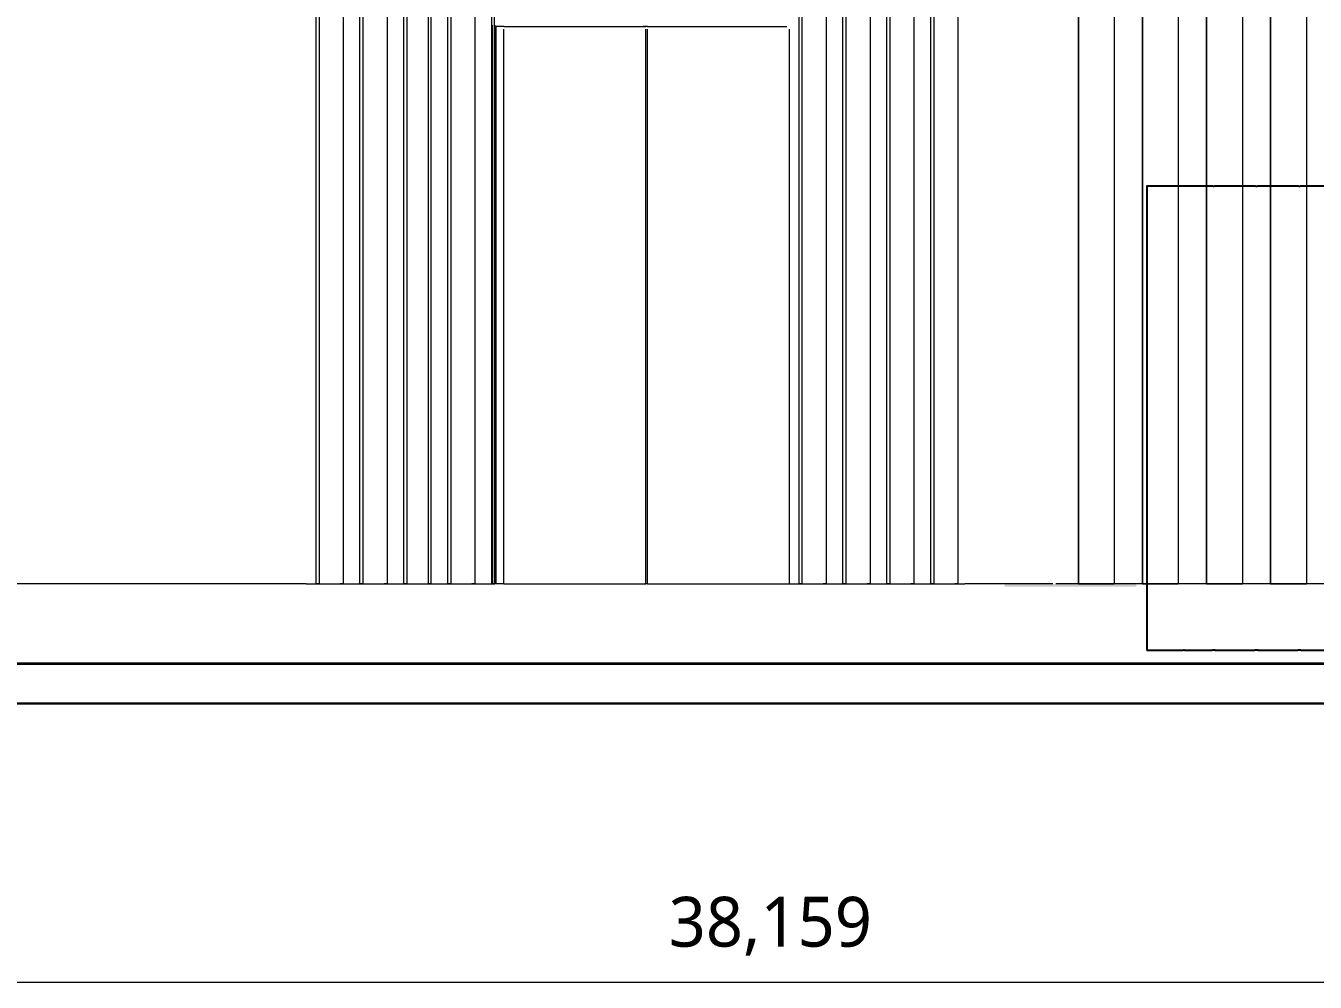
# Model space of a CAD drawing. Header units: millimetres. Extents: x 0 to 84100, y 0 to 59400.
# Drawn here: x 37246 to 42102, y 29193 to 32796 of the extents above; entities that cross this region are included whole.
import ezdxf

# ---------------------------------------------------------------- set-up
doc = ezdxf.new("R2010")
doc.units = ezdxf.units.MM
for name, color, linetype, lineweight in [('01_切断（構造・壁）', 7, 'Continuous', 35), ('09_立面の外形', 7, 'Continuous', 30), ('10_見えがかり', 7, 'Continuous', 13), ('12_見えがかり（ガラス）', 5, 'Continuous', 9), ('50_寸法', 3, 'Continuous', 9)]:
    doc.layers.add(name, color=color, linetype=linetype, lineweight=lineweight)
doc.styles.add('JP', font='NotoSansCJKjp-Regular.otf')

msp = doc.modelspace()

# ---------------------------------------------------------------- hatches: boundary and pattern name
at = {"layer": '12_見えがかり（ガラス）', "true_color": 0xdce9f2}
msp.add_hatch(color=8, dxfattribs=at).paths.add_polyline_path([(41430.3, 30688.1), (41425.3, 30683.1), (40935.3, 30683.1), (40930.3, 30688.1), (40935.3, 30693.1), (41425.3, 30693.1)])

# ---------------------------------------------------------------- linework, layer by layer
at = {"layer": '01_切断（構造・壁）'}
msp.add_lwpolyline([(18470.3, 30393.1), (61629.7, 30393.1)], dxfattribs=at)
at = {"layer": '09_立面の外形'}
msp.add_lwpolyline([(54186.6, 30693.1), (44109.6, 30693.1), (44109.6, 30543.1), (44201.7, 30543.1), (44201.7, 30243.1), (22891.4, 30243.1)], dxfattribs=at)
at = {"layer": '10_見えがかり'}
for points in [[(41827.5, 34523.4), (41827.5, 30693.1)], [(41827.5, 34523.4), (41827.5, 30693.1)], [(41933.8, 34542.2), (41933.8, 30693.1)], [(41933.8, 30693.1), (41933.8, 34542.2)], [(42068.8, 34553.4), (42068.8, 30693.1)], [(42068.8, 34553.4), (42068.8, 30693.1)], [(38339.5, 30693.1), (38339.5, 34493.1)], [(38350.6, 34483.1), (38350.6, 30693.1)], [(38441.4, 34483.1), (38441.4, 30693.1)], [(38504.8, 30693.1), (38504.8, 34483.1)], [(38515.9, 34483.1), (38515.9, 30693.1)], [(38606.7, 34493.1), (38606.7, 30693.1)], [(38670.2, 30693.1), (38670.2, 34483.1)], [(38681.3, 34483.1), (38681.3, 30693.1)], [(38760.9, 34483.1), (38760.9, 30693.1)], [(38772, 34483.1), (38772, 30693.1)], [(38835.5, 30693.1), (38835.5, 34493.1)], [(38846.6, 34493.1), (38846.6, 30693.1)], [(38937.4, 34483.1), (38937.4, 30693.1)], [(39000.8, 30693.1), (39000.8, 34483.1)], [(39011.9, 30693.1), (39011.9, 34493.1)], [(40158.1, 30693.1), (40158.1, 34483.1)], [(40169.2, 34483.1), (40169.2, 30693.1)], [(40260, 34483.1), (40260, 30693.1)], [(40323.4, 30693.1), (40323.4, 34483.1)], [(40334.5, 34483.1), (40334.5, 30693.1)], [(40425.3, 34483.1), (40425.3, 30693.1)], [(40488.8, 30693.1), (40488.8, 34483.1)], [(40499.9, 34483.1), (40499.9, 30693.1)], [(40590.6, 34483.1), (40590.6, 30693.1)], [(40654.1, 30693.1), (40654.1, 34483.1)], [(40665.2, 34483.1), (40665.2, 30693.1)], [(40756, 34483.1), (40756, 30693.1)], [(41209.8, 34481.9), (41209.8, 30693.1)], [(41209.8, 30693.1), (41209.8, 34481.9)], [(41344.8, 34493.1), (41344.8, 30693.1)], [(41344.8, 34493.1), (41344.8, 30693.1)], [(41451.1, 34502), (41451.1, 30693.1)], [(41451.1, 30693.1), (41451.1, 34502)], [(41586.1, 34503.3), (41586.1, 30693.1)], [(41586.1, 34503.3), (41586.1, 30693.1)], [(41692.5, 34522.1), (41692.5, 30693.1)], [(41692.5, 30693.1), (41692.5, 34522.1)], [(39002.1, 32798.1), (39002.1, 30693.1)], [(39013.2, 30693.1), (39013.2, 32798.1)], [(39046.6, 32793.1), (39017, 32793.1)], [(39026.9, 32793.1), (39017, 32793.1)], [(39017, 30693.1), (39017, 32793.1)], [(39046.6, 32793.1), (39581.1, 32793.1)], [(39046.6, 30693.1), (39046.6, 32783.1)], [(39581.1, 32793.1), (39571.3, 32793.1)], [(39587.9, 32793.1), (39578, 32793.1)], [(39581.1, 30693.1), (39581.1, 32783.1)], [(39587.9, 32793.1), (40112.5, 32793.1)], [(39587.9, 30693.1), (39587.9, 32783.1)], [(40122.4, 30693.1), (40122.4, 32783.1)], [(37274.8, 30693.1), (37211.1, 30693.1)], [(37338.6, 30693.1), (37274.8, 30693.1)], [(37402.3, 30693.1), (37338.6, 30693.1)], [(37466, 30693.1), (37402.3, 30693.1)], [(37529.3, 30693.1), (37466, 30693.1)], [(37592.2, 30693.1), (37529.3, 30693.1)], [(37654.5, 30693.1), (37592.2, 30693.1)], [(37716, 30693.1), (37654.5, 30693.1)], [(37776.6, 30693.1), (37716, 30693.1)], [(37836.1, 30693.1), (37776.6, 30693.1)], [(37894.5, 30693.1), (37836.1, 30693.1)], [(37951.5, 30693.1), (37894.5, 30693.1)], [(38007.1, 30693.1), (37951.5, 30693.1)], [(38061, 30693.1), (38007.1, 30693.1)], [(38113.2, 30693.1), (38061, 30693.1)], [(38163.6, 30693.1), (38113.2, 30693.1)], [(38211.9, 30693.1), (38163.6, 30693.1)], [(38258.2, 30693.1), (38211.9, 30693.1)], [(38302.2, 30693.1), (38258.2, 30693.1)], [(38302.2, 30693.1), (39012.2, 30693.1)], [(38350.6, 30693.1), (38339.5, 30693.1)], [(38339.5, 30693.1), (38430.3, 30693.1)], [(38350.6, 30693.1), (38441.4, 30693.1)], [(38441.4, 30693.1), (38430.3, 30693.1)], [(38515.9, 30693.1), (38504.8, 30693.1)], [(38504.8, 30693.1), (38595.6, 30693.1)], [(38515.9, 30693.1), (38606.7, 30693.1)], [(38606.7, 30693.1), (38595.6, 30693.1)], [(38681.3, 30693.1), (38670.2, 30693.1)], [(38670.2, 30693.1), (38760.9, 30693.1)], [(38681.3, 30693.1), (38772, 30693.1)], [(38772, 30693.1), (38760.9, 30693.1)], [(38846.6, 30693.1), (38835.5, 30693.1)], [(38835.5, 30693.1), (38926.3, 30693.1)], [(38846.6, 30693.1), (38937.4, 30693.1)], [(38937.4, 30693.1), (38926.3, 30693.1)], [(39011.9, 30693.1), (39000.8, 30693.1)], [(39000.8, 30693.1), (39002.1, 30693.1)], [(39013.2, 30693.1), (39002.1, 30693.1)], [(39011.9, 30693.1), (39013.2, 30693.1)], [(39046.6, 30693.1), (39017, 30693.1)], [(39026.9, 30693.1), (39017, 30693.1)], [(39046.6, 30693.1), (39581.1, 30693.1)], [(39571.3, 30693.1), (39581.1, 30693.1)], [(39587.9, 30693.1), (39578, 30693.1)], [(39587.9, 30693.1), (40122.4, 30693.1)], [(40112.6, 30693.1), (40122.4, 30693.1)], [(40122.2, 30693.1), (40782.1, 30693.1)], [(40169.2, 30693.1), (40158.1, 30693.1)], [(40158.1, 30693.1), (40248.9, 30693.1)], [(40169.2, 30693.1), (40260, 30693.1)], [(40260, 30693.1), (40248.9, 30693.1)], [(40334.5, 30693.1), (40323.4, 30693.1)], [(40323.4, 30693.1), (40414.2, 30693.1)], [(40334.5, 30693.1), (40425.3, 30693.1)], [(40425.3, 30693.1), (40414.2, 30693.1)], [(40499.9, 30693.1), (40488.8, 30693.1)], [(40488.8, 30693.1), (40579.5, 30693.1)], [(40499.9, 30693.1), (40590.6, 30693.1)], [(40590.6, 30693.1), (40579.5, 30693.1)], [(40665.2, 30693.1), (40654.1, 30693.1)], [(40654.1, 30693.1), (40744.9, 30693.1)], [(40665.2, 30693.1), (40756, 30693.1)], [(40756, 30693.1), (40744.9, 30693.1)], [(40823.9, 30693.1), (40782.1, 30693.1)], [(40863.2, 30693.1), (40823.9, 30693.1)], [(40900, 30693.1), (40863.2, 30693.1)], [(40934.3, 30693.1), (40900, 30693.1)], [(40965.8, 30693.1), (40934.3, 30693.1)], [(40994.5, 30693.1), (40965.8, 30693.1)], [(41020.5, 30693.1), (40994.5, 30693.1)], [(41043.5, 30693.1), (41020.5, 30693.1)], [(41063.6, 30693.1), (41043.5, 30693.1)], [(41080.7, 30693.1), (41063.6, 30693.1)], [(41094.7, 30693.1), (41080.7, 30693.1)], [(41105.7, 30693.1), (41094.7, 30693.1)], [(41113.5, 30693.1), (41105.7, 30693.1)], [(42594.6, 30693.1), (41124.6, 30693.1)], [(41209.8, 30693.1), (41344.8, 30693.1)], [(41209.8, 30693.1), (41344.8, 30693.1)], [(41451.1, 30693.1), (41586.1, 30693.1)], [(41451.1, 30693.1), (41586.1, 30693.1)], [(41692.5, 30693.1), (41827.5, 30693.1)], [(41692.5, 30693.1), (41827.5, 30693.1)], [(41933.8, 30693.1), (42068.8, 30693.1)], [(41933.8, 30693.1), (42068.8, 30693.1)], [(42595.5, 30243.1), (30280.3, 30243.1)]]:
    msp.add_lwpolyline(points, dxfattribs=at)
at = {"layer": '12_立面_外構・樹木'}
for points in [[(41468.6, 30443.2), (41468.6, 30443.5), (41468.6, 32192.8), (41468.6, 32193.1), (41469, 32193.1), (41604.1, 32193.1), (41604.4, 32193.1), (41604.6, 32193.1), (41605.7, 32192.9), (41607.2, 32192.7), (41608.7, 32192.7), (41610.1, 32192.9), (41611.3, 32193.1), (41611.4, 32193.1), (41611.8, 32193.1), (41712.9, 32193.1), (41713.3, 32193.1), (41713.7, 32193), (41714.3, 32192.7), (41715.7, 32192.3), (41717.2, 32192), (41718.6, 32191.9), (41720.1, 32191.9), (41721.6, 32192), (41723, 32192.3), (41724.4, 32192.7), (41725.1, 32193), (41725.4, 32193.1), (41725.8, 32193.1), (41874.3, 32193.1), (41874.7, 32193.1), (41875, 32193), (41875.7, 32192.7), (41877.1, 32192.3), (41878.5, 32192), (41880, 32191.9), (41881.5, 32191.9), (41883, 32192), (41884.4, 32192.3), (41885.8, 32192.7), (41886.5, 32193), (41886.8, 32193.1), (41887.2, 32193.1), (42035.7, 32193.1), (42036.1, 32193.1), (42036.4, 32193), (42037.1, 32192.7), (42038.5, 32192.3), (42039.9, 32192), (42041.4, 32191.9), (42042.9, 32191.9), (42044.3, 32192), (42045.8, 32192.3), (42047.2, 32192.7), (42047.8, 32193), (42048.2, 32193.1), (42048.6, 32193.1), (42197.1, 32193.1)], [(42197.1, 30443.1), (42048.6, 30443.1), (42048.2, 30443.2), (42047.8, 30443.3), (42047.2, 30443.6), (42045.8, 30444), (42044.3, 30444.3), (42042.9, 30444.4), (42041.4, 30444.4), (42039.9, 30444.3), (42038.5, 30444), (42037.1, 30443.6), (42036.4, 30443.3), (42036.1, 30443.2), (42035.7, 30443.1), (41887.2, 30443.1), (41886.8, 30443.2), (41886.5, 30443.3), (41885.8, 30443.6), (41884.4, 30444), (41883, 30444.3), (41881.5, 30444.4), (41880, 30444.4), (41878.5, 30444.3), (41877.1, 30444), (41875.7, 30443.6), (41875, 30443.3), (41874.7, 30443.2), (41874.3, 30443.1), (41725.8, 30443.1), (41725.4, 30443.2), (41725.1, 30443.3), (41724.4, 30443.6), (41723, 30444), (41721.6, 30444.3), (41720.1, 30444.4), (41718.6, 30444.4), (41717.2, 30444.3), (41715.7, 30444), (41714.3, 30443.6), (41713.7, 30443.3), (41713.3, 30443.2), (41712.9, 30443.1), (41611.8, 30443.1), (41611.4, 30443.2), (41611.3, 30443.2), (41610.1, 30443.4), (41608.7, 30443.6), (41607.2, 30443.6), (41605.7, 30443.4), (41604.6, 30443.2), (41604.4, 30443.2), (41604.1, 30443.1), (41469, 30443.1), (41468.6, 30443.2)]]:
    msp.add_lwpolyline(points, dxfattribs=at)
at = {"layer": '50_寸法'}
msp.add_lwpolyline([(20970.3, 29193.1), (59129.7, 29193.1)], dxfattribs=at)

# ---------------------------------------------------------------- texts
at = {"layer": '50_寸法', "insert": (40050, 29293.1), "char_height": 187.87, "attachment_point": 8, "style": 'JP'}
msp.add_mtext('38,159', dxfattribs=at)

doc.saveas('drawing.dxf')
